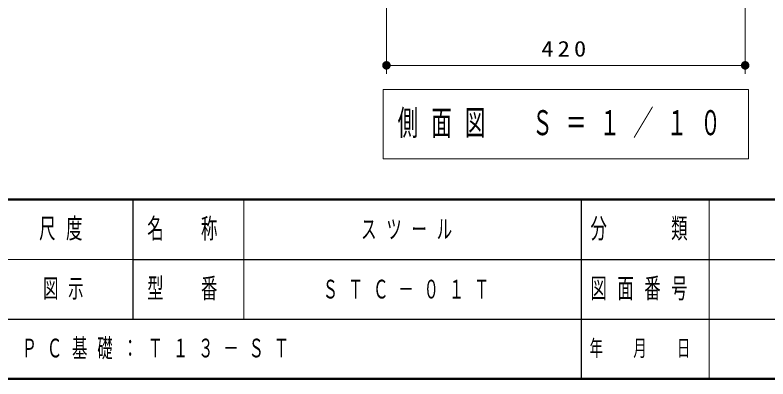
# Model space of a CAD drawing. Units: millimetres on the paper, scale 1:10. Extents: x -385 to 0, y 0 to 267.
# Drawn here: x -201.3 to -113.1, y 0 to 42.6 of the extents above; entities that cross this region are included whole.
import ezdxf

# ---------------------------------------------------------------- set-up
doc = ezdxf.new("R2010")
doc.units = ezdxf.units.MM
doc.layers.add('LY_1', color=7, linetype='Continuous', lineweight=25)
doc.layers.add('LY_2', color=7, linetype='Continuous', lineweight=13)
doc.styles.add('ＭＳ ゴシック', font='')
doc.styles.get('ＭＳ ゴシック').set_extended_font_data('MS Gothic')

# ---------------------------------------------------------------- blocks, each defined once
blk = doc.blocks.new('filled_dot')
at = {"color": 0, "linetype": 'Continuous', "lineweight": -2, "const_width": 1.25}
blk.add_lwpolyline([(-0.625, 0, 1), (0.625, 0, 1)], format="xyb", close=True, dxfattribs=at)

msp = doc.modelspace()

# ---------------------------------------------------------------- linework, layer by layer
at = {"layer": 'LY_1', "lineweight": 13}
for p, q in [((-157.786, 59.724), (-157.786, 35.724)), ((-115.786, 59.724), (-115.786, 35.724)), ((-115.786, 36.724), (-157.786, 36.724)), ((-158.186, 33.909), (-158.186, 25.775)), ((-115.386, 33.909), (-158.186, 33.909)), ((-115.386, 25.775), (-115.386, 33.909)), ((-158.186, 25.775), (-115.386, 25.775))]:
    msp.add_line(p, q, dxfattribs=at)
at = {"layer": 'LY_2', "lineweight": 50}
for p, q in [((-385, 21), (0, 21)), ((-385, 0), (0, 0))]:
    msp.add_line(p, q, dxfattribs=at)
at = {"layer": 'LY_2', "color": 211, "lineweight": 25}
for p, q in [((-187.5, 21), (-187.5, 7)), ((-135, 21), (-135, 0)), ((-187.5, 14), (-70, 14)), ((-242.5, 7), (0, 7))]:
    msp.add_line(p, q, dxfattribs=at)
at = {"layer": 'LY_2'}
for p, q in [((-174.5, 21), (-174.5, 7)), ((-120, 21), (-120, 0)), ((-242.5, 14), (-187.5, 14))]:
    msp.add_line(p, q, dxfattribs=at)

# ---------------------------------------------------------------- block references
at = {"layer": 'LY_1', "lineweight": 13, "xscale": 0.4, "yscale": 0.4}
msp.add_blockref('filled_dot', (-157.786, 36.724), dxfattribs=at)
at = {"layer": 'LY_1', "lineweight": 13, "xscale": 0.4, "yscale": 0.4, "rotation": 180}
msp.add_blockref('filled_dot', (-115.786, 36.724), dxfattribs=at)

# ---------------------------------------------------------------- texts
at = {"layer": 'LY_1', "style": 'ＭＳ ゴシック'}
for s, insert, char_height, attachment_point in [('\\T1.33;\\W1.15;420', (-136.786, 37.724), 1.833, 8), ('\\T1.64;\\W0.6;側面図\u3000Ｓ＝１／１０', (-136.786, 29.842), 2.933, 5), ('\\T1.64;\\W0.6;スツール', (-160.75, 17.5), 2.199, 4), ('\\T1.64;\\W0.6;図示', (-198, 10.5), 2.199, 4), ('\\T1.64;\\W0.6;ＳＴＣ－０１Ｔ', (-165.25, 10.5), 2.199, 4), ('\\T1.64;\\W0.6;ＰＣ基礎：Ｔ１３－ＳＴ', (-200.5, 3.5), 2.199, 4)]:
    msp.add_mtext(s, dxfattribs=dict(at, insert=insert, char_height=char_height, attachment_point=attachment_point))
at = {"layer": 'LY_2', "color": 4, "attachment_point": 4, "style": 'ＭＳ ゴシック'}
for s, insert, char_height in [('\\T1.64;\\W0.6;尺度', (-198.45, 17.5), 2.346), ('\\T1.64;\\W0.6;名\u3000称', (-185.8, 17.5), 2.346), ('\\T1.64;\\W0.6;分\u3000\u3000類', (-133.9, 17.5), 2.346), ('\\T1.64;\\W0.6;型\u3000番', (-185.8, 10.5), 2.346), ('\\T1.64;\\W0.6;図面番号', (-133.9, 10.5), 2.346), ('\\T1.64;\\W0.6;年\u3000月\u3000日', (-134, 3.5), 1.906)]:
    msp.add_mtext(s, dxfattribs=dict(at, insert=insert, char_height=char_height))

doc.saveas('drawing.dxf')
